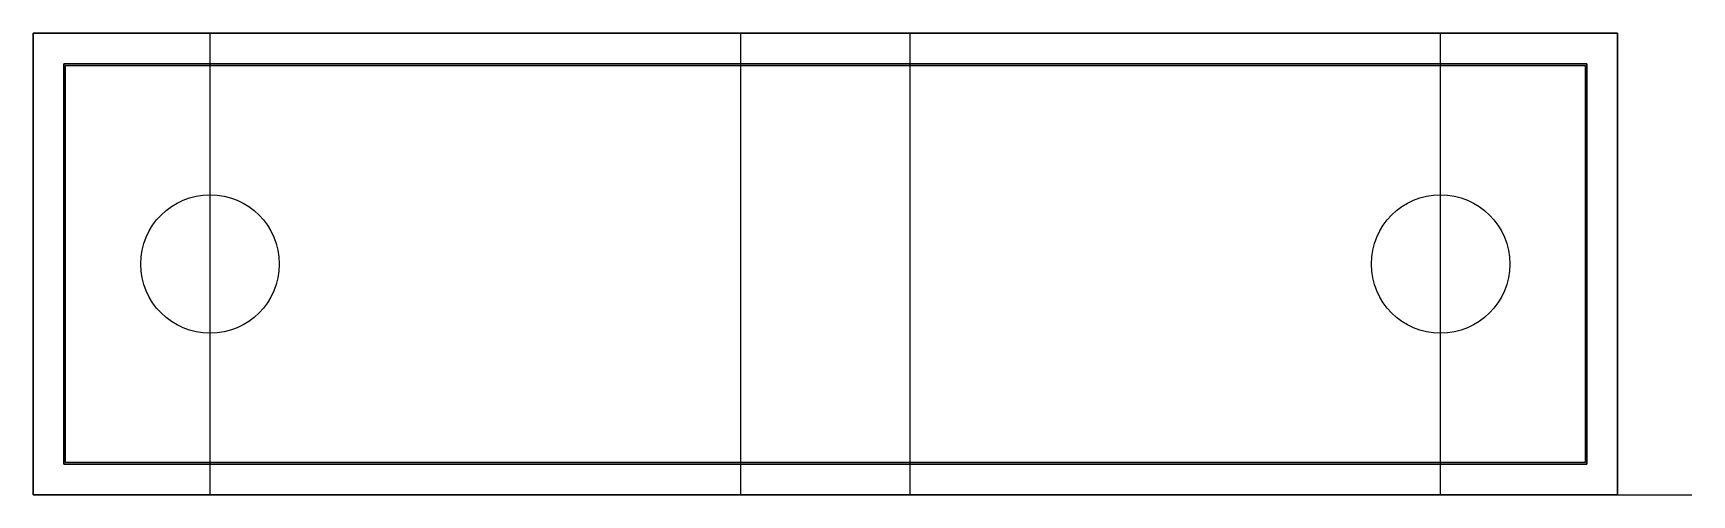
# Model space of a CAD drawing. Header units: centimetres. Extents: x -0.2 to 10.6, y 0 to 3.
import ezdxf

# ---------------------------------------------------------------- set-up
doc = ezdxf.new("R2010")
doc.units = ezdxf.units.CM
doc.header["$MEASUREMENT"] = 0
for name, color, linetype in [('Hourglass v4_Sketch1', 7, 'Continuous'), ('Hourglass v4_Sketch2', 7, 'Continuous'), ('Hourglass v4_Sketch3', 7, 'Continuous'), ('Hourglass v4_Sketch4', 7, 'Continuous'), ('Hourglass v4_Sketch5', 7, 'Continuous'), ('Hourglass v4_Sketch6', 7, 'Continuous'), ('Hourglass v4_Sketch7', 7, 'Continuous'), ('Hourglass v4_Sketch8', 7, 'Continuous'), ('Hourglass v4_Sketch9', 7, 'Continuous')]:
    doc.layers.add(name, color=color, linetype=linetype)

msp = doc.modelspace()

# ---------------------------------------------------------------- linework, layer by layer
at = {"layer": 'Hourglass v4_Sketch1'}
for p, q in [((10, 0, -5.086), (0, 0, -5.086)), ((0, 0, -2.086), (4.75, 0, -2.086)), ((0, 0, 7.548), (0, 0, 10.548)), ((4.75, 0, 7.548), (0, 0, 7.548)), ((0, 0, -5.086), (0, 0, -2.086)), ((0, 0, 10.548), (10, 0, 10.548)), ((2.667, 0, -2.086), (0, 0, -2.086)), ((0, 0, -2.086), (5, 0, -2.086)), ((2.667, 0, 5.114), (5.967, 0, 5.114)), ((5, 0, 7.448), (2.667, 0, 5.114)), ((4.9, 0, 2.881), (2.667, 0, 5.114)), ((2.667, 0, 0.347), (5, 0, -1.986)), ((2.667, 0, 0.347), (4.9, 0, 2.581)), ((2.667, 0, 0.347), (2.667, 0, -2.086)), ((2.737, 0, 0.347), (5, 0, -1.916)), ((2.737, 0, 0.347), (4.921, 0, 2.531)), ((5, 0, 7.377), (2.737, 0, 5.114)), ((4.921, 0, 2.931), (2.737, 0, 5.114)), ((4.6, 0, 7.548), (5.4, 0, 7.548)), ((4.6, 0, -2.086), (5, 0, -2.086)), ((4.6, 0, -2.086), (4.6, 0, -1.586)), ((4.6, 0, 7.548), (4.6, 0, 7.048)), ((4.6, 0, -2.086), (5.4, 0, -2.086)), ((4.6, 0, 7.548), (5, 0, 7.548)), ((4.75, 0, 7.548), (5.25, 0, 7.548)), ((4.75, 0, 7.548), (5, 0, 7.548)), ((4.75, 0, -2.086), (5, 0, -2.086)), ((4.9, 0, 2.781), (5.1, 0, 2.781)), ((4.9, 0, 2.781), (4.9, 0, 2.881)), ((4.9, 0, 2.781), (5, 0, 2.781)), ((5.1, 0, 2.581), (4.9, 0, 2.581)), ((5.1, 0, 2.881), (4.9, 0, 2.881)), ((4.9, 0, 2.881), (4.9, 0, 2.581)), ((5.079, 0, 2.531), (4.921, 0, 2.531)), ((5.079, 0, 2.931), (4.921, 0, 2.931)), ((5, 0, -1.986), (7.333, 0, 0.347)), ((5, 0, 7.448), (8.3, 0, 7.448)), ((7.263, 0, 5.114), (5, 0, 7.377)), ((5, 0, 2.681), (8.3, 0, 2.681)), ((7.333, 0, 5.114), (5, 0, 7.448)), ((5, 0, -1.986), (5, 0, -2.086)), ((5, 0, 7.548), (5, 0, 7.448)), ((5, 0, -1.916), (7.263, 0, 0.347)), ((5, 0, 2.781), (5, 0, 2.681)), ((7.263, 0, 0.347), (5.079, 0, 2.531)), ((7.263, 0, 5.114), (5.079, 0, 2.931)), ((5.1, 0, 2.881), (5.1, 0, 2.581)), ((7.333, 0, 5.114), (5.1, 0, 2.881)), ((5.1, 0, 2.781), (5.1, 0, 2.881)), ((7.333, 0, 0.347), (5.1, 0, 2.581)), ((5.25, 0, -2.086), (10, 0, -2.086)), ((10, 0, 7.548), (5.25, 0, 7.548)), ((5.4, 0, 7.548), (5.4, 0, 7.048)), ((5.4, 0, -2.086), (5.4, 0, -1.586)), ((7.333, 0, 0.347), (7.333, 0, -2.086)), ((7.333, 0, -2.086), (10, 0, -2.086)), ((7.333, 0, 5.114), (10.633, 0, 5.114)), ((10, 0, -2.086), (10, 0, -5.086)), ((10, 0, 10.548), (10, 0, 7.548))]:
    msp.add_line(p, q, dxfattribs=at)
msp.add_point((0, 0), dxfattribs=at)
at = {"layer": 'Hourglass v4_Sketch2'}
for p, q in [((4.45, 3, -1.936), (-0.15, 3, -1.936)), ((-0.15, 3, -1.936), (-0.15, 0, -1.936)), ((1, 0, -1.936), (1, 3, -1.936)), ((4.45, 0, -1.936), (4.45, 3, -1.936)), ((-0.15, 0, -1.936), (4.45, 0, -1.936)), ((2.15, 0, -1.936), (-0.15, 0, -1.936))]:
    msp.add_line(p, q, dxfattribs=at)
msp.add_circle((1, 1.5, -1.936), 0.45, dxfattribs=at)
msp.add_point((0, 0, -1.936), dxfattribs=at)
at = {"layer": 'Hourglass v4_Sketch3'}
for p, q in [((10.15, 3, -1.936), (5.55, 3, -1.936)), ((5.55, 3, -1.936), (5.55, 0, -1.936)), ((9, 0, -1.936), (9, 3, -1.936)), ((10.15, 0, -1.936), (10.15, 3, -1.936)), ((5.55, 0, -1.936), (10.15, 0, -1.936)), ((10.15, 0, -1.936), (7.85, 0, -1.936))]:
    msp.add_line(p, q, dxfattribs=at)
msp.add_circle((9, 1.5, -1.936), 0.45, dxfattribs=at)
msp.add_point((0, 0, -1.936), dxfattribs=at)
at = {"layer": 'Hourglass v4_Sketch4'}
for p, q in [((-0.15, 3, -5.236), (-0.15, 3, -1.936)), ((-0.15, 3, -1.936), (4.45, 3, -1.936)), ((-0.15, 3, -1.936), (-0.15, 3, -5.236)), ((-0.15, 3, -5.236), (10.15, 3, -5.236)), ((10.15, 3, 10.698), (-0.15, 3, 10.698)), ((10.15, 3, -5.236), (-0.15, 3, -5.236)), ((10.15, 3, -1.936), (-0.15, 3, -1.936)), ((4.45, 3, 7.398), (-0.15, 3, 7.398)), ((-0.15, 3, 10.698), (-0.15, 3, 7.398)), ((-0.15, 3, 7.398), (10.15, 3, 7.398)), ((-0.15, 3, 7.398), (-0.15, 3, 10.698)), ((-0.15, 3, 10.698), (10.15, 3, 10.698)), ((0, 3, 7.548), (4.6, 3, 7.548)), ((10, 3, 10.548), (0, 3, 10.548)), ((4.6, 3, -2.086), (0, 3, -2.086)), ((0, 3, -5.086), (10, 3, -5.086)), ((0, 3, 10.548), (0, 3, 7.548)), ((0, 3, -2.086), (0, 3, -5.086)), ((2.454, 3, 0.347), (4.75, 3, 2.643)), ((4.75, 3, 2.818), (2.454, 3, 5.114)), ((4.45, 3, -1.648), (2.454, 3, 0.347)), ((2.454, 3, 5.114), (4.45, 3, 7.11)), ((4.9, 3, 2.581), (2.667, 3, 0.347)), ((4.6, 3, 7.048), (2.667, 3, 5.114)), ((2.667, 3, 0.347), (4.6, 3, -1.586)), ((2.667, 3, 5.114), (4.9, 3, 2.881)), ((4.45, 3, 7.11), (4.45, 3, 7.398)), ((4.45, 3, -1.936), (4.45, 3, -1.648)), ((4.6, 3, -1.586), (4.6, 3, -2.086)), ((4.6, 3, 7.548), (4.6, 3, 7.048)), ((4.75, 3, 2.643), (4.75, 3, 2.818)), ((4.9, 3, 2.881), (4.9, 3, 2.581)), ((7.333, 3, 0.347), (5.1, 3, 2.581)), ((5.1, 3, 2.881), (7.333, 3, 5.114)), ((5.1, 3, 2.581), (5.1, 3, 2.881)), ((7.546, 3, 5.114), (5.25, 3, 2.818)), ((5.25, 3, 2.643), (7.546, 3, 0.347)), ((5.25, 3, 2.818), (5.25, 3, 2.643)), ((7.333, 3, 5.114), (5.4, 3, 7.048)), ((5.4, 3, -1.586), (7.333, 3, 0.347)), ((5.4, 3, 7.548), (10, 3, 7.548)), ((10, 3, -2.086), (5.4, 3, -2.086)), ((5.4, 3, 7.048), (5.4, 3, 7.548)), ((5.4, 3, -2.086), (5.4, 3, -1.586)), ((10.15, 3, 7.398), (5.55, 3, 7.398)), ((5.55, 3, -1.936), (10.15, 3, -1.936)), ((7.546, 3, 0.347), (5.55, 3, -1.648)), ((5.55, 3, 7.11), (7.546, 3, 5.114)), ((5.55, 3, 7.398), (5.55, 3, 7.11)), ((5.55, 3, -1.648), (5.55, 3, -1.936)), ((10, 3, 7.548), (10, 3, 10.548)), ((10, 3, -5.086), (10, 3, -2.086)), ((10.15, 3, -1.936), (10.15, 3, -5.236)), ((10.15, 3, 10.698), (10.15, 3, 7.398)), ((10.15, 3, -5.236), (10.15, 3, -1.936)), ((10.15, 3, 7.398), (10.15, 3, 10.698))]:
    msp.add_line(p, q, dxfattribs=at)
msp.add_point((0, 3), dxfattribs=at)
at = {"layer": 'Hourglass v4_Sketch5'}
for p, q in [((-0.15, 3, 10.698), (-0.15, 0, 10.698)), ((10.15, 3, 10.698), (-0.15, 3, 10.698)), ((10.15, 0, 10.698), (10.15, 3, 10.698)), ((9.95, 2.8, 10.698), (0.05, 2.8, 10.698)), ((0.05, 2.8, 10.698), (0.05, 0.2, 10.698)), ((9.95, 0.2, 10.698), (9.95, 2.8, 10.698)), ((0.05, 0.2, 10.698), (9.95, 0.2, 10.698)), ((-0.15, 0, 10.698), (10.15, 0, 10.698))]:
    msp.add_line(p, q, dxfattribs=at)
msp.add_point((0, 0, 10.698), dxfattribs=at)
at = {"layer": 'Hourglass v4_Sketch6'}
for p, q in [((-0.15, 0, -5.236), (-0.15, 3, -5.236)), ((-0.15, 3, -5.236), (10.15, 3, -5.236)), ((10.15, 3, -5.236), (10.15, 0, -5.236)), ((0.05, 2.8, -5.236), (9.95, 2.8, -5.236)), ((0.05, 0.2, -5.236), (0.05, 2.8, -5.236)), ((9.95, 2.8, -5.236), (9.95, 0.2, -5.236)), ((9.95, 0.2, -5.236), (0.05, 0.2, -5.236)), ((10.15, 0, -5.236), (-0.15, 0, -5.236))]:
    msp.add_line(p, q, dxfattribs=at)
msp.add_point((0, 0, -5.236), dxfattribs=at)
at = {"layer": 'Hourglass v4_Sketch7'}
for p, q in [((10.15, 3, -5.236), (-0.15, 3, -5.236)), ((-0.15, 3, -5.236), (-0.15, 3, -1.936)), ((-0.15, 3, -1.936), (4.45, 3, -1.936)), ((-0.15, 3, 7.398), (-0.15, 3, 10.698)), ((-0.15, 3, 10.698), (10.15, 3, 10.698)), ((10.15, 3, -3.586), (-0.15, 3, -3.586)), ((4.45, 3, 7.398), (-0.15, 3, 7.398)), ((1.386, 3, -1.936), (1.386, 3, -5.236)), ((3.729, 3, 9.723), (2.409, 3, 8.373)), ((3.729, 3, 8.373), (2.409, 3, 8.373)), ((2.409, 3, 9.723), (3.729, 3, 9.723)), ((2.409, 3, 9.723), (3.729, 3, 8.373)), ((2.409, 3, 8.373), (2.409, 3, 9.723)), ((4.75, 3, 2.818), (2.454, 3, 5.114)), ((4.45, 3, -1.648), (2.454, 3, 0.347)), ((2.454, 3, 0.347), (4.75, 3, 2.643)), ((2.454, 3, 5.114), (4.45, 3, 7.11)), ((2.667, 3, 5.114), (4.856, 3, 2.925)), ((4.856, 3, 2.537), (2.667, 3, 0.347)), ((2.667, 3, 0.347), (4.556, 3, -1.542)), ((4.556, 3, 7.004), (2.667, 3, 5.114)), ((3.712, 3, 9.048), (3.069, 3, 9.048)), ((3.729, 3, 9.723), (3.729, 3, 8.373)), ((4.45, 3, -1.936), (4.45, 3, -1.648)), ((4.45, 3, 7.11), (4.45, 3, 7.398)), ((4.6, 3, -1.648), (4.6, 3, -1.936)), ((4.6, 3, 7.398), (4.6, 3, 7.11)), ((4.6, 3, -1.936), (5.4, 3, -1.936)), ((5.4, 3, 7.398), (4.6, 3, 7.398)), ((4.75, 3, 2.643), (4.75, 3, 2.818)), ((4.9, 3, 2.818), (4.9, 3, 2.643)), ((5.1, 3, 2.643), (5.1, 3, 2.818)), ((5.144, 3, 2.925), (7.333, 3, 5.114)), ((7.333, 3, 0.347), (5.144, 3, 2.537)), ((7.546, 3, 5.114), (5.25, 3, 2.818)), ((5.25, 3, 2.818), (5.25, 3, 2.643)), ((5.25, 3, 2.643), (7.546, 3, 0.347)), ((5.4, 3, 7.11), (5.4, 3, 7.398)), ((5.4, 3, -1.936), (5.4, 3, -1.648)), ((7.333, 3, 5.114), (5.444, 3, 7.004)), ((5.444, 3, -1.542), (7.333, 3, 0.347)), ((7.546, 3, 0.347), (5.55, 3, -1.648)), ((5.55, 3, -1.648), (5.55, 3, -1.936)), ((5.55, 3, -1.936), (10.15, 3, -1.936)), ((5.55, 3, 7.398), (5.55, 3, 7.11)), ((10.15, 3, 7.398), (5.55, 3, 7.398)), ((5.55, 3, 7.11), (7.546, 3, 5.114)), ((6.375, 3, 8.448), (7.575, 3, 8.448)), ((6.375, 3, 9.648), (6.375, 3, 8.448)), ((7.575, 3, 9.648), (6.375, 3, 8.448)), ((7.575, 3, 8.448), (6.375, 3, 9.648)), ((6.975, 3, 9.048), (6.375, 3, 9.048)), ((7.575, 3, 9.648), (6.375, 3, 9.648)), ((7.575, 3, 8.448), (7.575, 3, 9.648)), ((8.901, 3, -2.911), (8.201, 3, -2.911)), ((8.201, 3, -2.911), (8.201, 3, -4.261)), ((8.201, 3, -2.911), (8.901, 3, -4.261)), ((8.201, 3, -4.261), (8.901, 3, -4.261)), ((8.901, 3, -2.911), (8.201, 3, -4.261)), ((8.551, 3, -1.936), (8.551, 3, -5.236)), ((8.901, 3, -4.261), (8.901, 3, -2.911)), ((10.15, 3, -1.936), (10.15, 3, -5.236)), ((10.15, 3, 10.698), (10.15, 3, 7.398))]:
    msp.add_line(p, q, dxfattribs=at)
at = {"layer": 'Hourglass v4_Sketch7', "extrusion": (0, 1, 0)}
msp.add_circle((-1.386, -3.586, 3), 0.595, dxfattribs=at)
for centre, start, end in [((-4.45, 7.11, 3), 180, 225), ((-4.45, -1.648, 3), 135, 180), ((-4.75, 2.643, 3), 180, 225), ((-4.75, 2.818, 3), 135, 180), ((-5.25, 2.818, 3), 0, 45), ((-5.25, 2.643, 3), 315, 360), ((-5.55, 7.11, 3), 315, 360), ((-5.55, -1.648, 3), 0, 45)]:
    msp.add_arc(centre, 0.15, start, end, dxfattribs=at)
at = {"layer": 'Hourglass v4_Sketch7'}
for p in [(0, 3), (3.069, 3, 9.048), (8.551, 3, -3.586)]:
    msp.add_point(p, dxfattribs=at)
at = {"layer": 'Hourglass v4_Sketch8'}
for p, q in [((-0.15, 3, 7.398), (-0.15, 3, 10.698)), ((-0.15, 3, -1.936), (4.45, 3, -1.936)), ((10.15, 3, -5.236), (-0.15, 3, -5.236)), ((-0.15, 3, -5.236), (-0.15, 3, -1.936)), ((4.45, 3, 7.398), (-0.15, 3, 7.398)), ((-0.15, 3, 10.698), (10.15, 3, 10.698)), ((2.409, 3, 8.373), (3.729, 3, 8.373)), ((3.729, 3, 9.723), (2.409, 3, 9.723)), ((2.409, 3, 9.723), (2.409, 3, 8.373)), ((4.45, 3, -1.648), (2.454, 3, 0.347)), ((2.454, 3, 5.114), (4.45, 3, 7.11)), ((4.75, 3, 2.818), (2.454, 3, 5.114)), ((2.454, 3, 0.347), (4.75, 3, 2.643)), ((4.856, 3, 2.537), (2.667, 3, 0.347)), ((2.667, 3, 0.347), (4.556, 3, -1.542)), ((4.556, 3, 7.004), (2.667, 3, 5.114)), ((2.667, 3, 5.114), (4.856, 3, 2.925)), ((4.863, 3, 2.53), (2.681, 3, 0.347)), ((2.681, 3, 0.347), (4.563, 3, -1.535)), ((4.563, 3, 6.997), (2.681, 3, 5.114)), ((2.681, 3, 5.114), (4.863, 3, 2.932)), ((3.729, 3, 8.373), (3.729, 3, 9.723)), ((4.45, 3, 7.11), (4.45, 3, 7.398)), ((4.45, 3, -1.936), (4.45, 3, -1.648)), ((4.6, 3, -1.648), (4.6, 3, -1.936)), ((4.6, 3, -1.936), (5.4, 3, -1.936)), ((5.4, 3, 7.398), (4.6, 3, 7.398)), ((4.6, 3, 7.398), (4.6, 3, 7.11)), ((5.39, 3, 7.388), (4.61, 3, 7.388)), ((4.61, 3, 7.388), (4.61, 3, 7.11)), ((4.61, 3, -1.926), (5.39, 3, -1.926)), ((4.61, 3, -1.648), (4.61, 3, -1.926)), ((4.75, 3, 2.643), (4.75, 3, 2.818)), ((4.9, 3, 2.818), (4.9, 3, 2.643)), ((4.91, 3, 2.818), (4.91, 3, 2.643)), ((5.09, 3, 2.643), (5.09, 3, 2.818)), ((5.1, 3, 2.643), (5.1, 3, 2.818)), ((7.319, 3, 0.347), (5.137, 3, 2.53)), ((5.137, 3, 2.932), (7.319, 3, 5.114)), ((7.333, 3, 0.347), (5.144, 3, 2.537)), ((5.144, 3, 2.925), (7.333, 3, 5.114)), ((5.25, 3, 2.818), (5.25, 3, 2.643)), ((5.25, 3, 2.643), (7.546, 3, 0.347)), ((7.546, 3, 5.114), (5.25, 3, 2.818)), ((5.39, 3, 7.11), (5.39, 3, 7.388)), ((5.39, 3, -1.926), (5.39, 3, -1.648)), ((5.4, 3, -1.936), (5.4, 3, -1.648)), ((5.4, 3, 7.11), (5.4, 3, 7.398)), ((7.319, 3, 5.114), (5.437, 3, 6.997)), ((5.437, 3, -1.535), (7.319, 3, 0.347)), ((5.444, 3, -1.542), (7.333, 3, 0.347)), ((7.333, 3, 5.114), (5.444, 3, 7.004)), ((5.55, 3, 7.11), (7.546, 3, 5.114)), ((5.55, 3, 7.398), (5.55, 3, 7.11)), ((10.15, 3, 7.398), (5.55, 3, 7.398)), ((5.55, 3, -1.648), (5.55, 3, -1.936)), ((7.546, 3, 0.347), (5.55, 3, -1.648)), ((5.55, 3, -1.936), (10.15, 3, -1.936)), ((6.375, 3, 8.448), (7.575, 3, 8.448)), ((7.575, 3, 9.648), (6.375, 3, 9.648)), ((6.375, 3, 9.648), (6.375, 3, 8.448)), ((7.575, 3, 8.448), (7.575, 3, 9.648)), ((8.201, 3, -2.911), (8.201, 3, -4.261)), ((8.201, 3, -4.261), (8.901, 3, -4.261)), ((8.901, 3, -2.911), (8.201, 3, -2.911)), ((8.901, 3, -4.261), (8.901, 3, -2.911)), ((10.15, 3, -1.936), (10.15, 3, -5.236)), ((10.15, 3, 10.698), (10.15, 3, 7.398))]:
    msp.add_line(p, q, dxfattribs=at)
at = {"layer": 'Hourglass v4_Sketch8', "extrusion": (0, 1, 0)}
msp.add_circle((-1.386, -3.586, 3), 0.595, dxfattribs=at)
for centre, radius, start, end in [((-4.45, -1.648, 3), 0.15, 135, 180), ((-4.45, 7.11, 3), 0.15, 180, 225), ((-4.45, 7.11, 3), 0.16, 180, 225), ((-4.45, -1.648, 3), 0.16, 135, 180), ((-4.75, 2.643, 3), 0.15, 180, 225), ((-4.75, 2.818, 3), 0.15, 135, 180), ((-4.75, 2.643, 3), 0.16, 180, 225), ((-4.75, 2.818, 3), 0.16, 135, 180), ((-5.25, 2.643, 3), 0.16, 315, 360), ((-5.25, 2.818, 3), 0.16, 0, 45), ((-5.25, 2.818, 3), 0.15, 0, 45), ((-5.25, 2.643, 3), 0.15, 315, 360), ((-5.55, 7.11, 3), 0.16, 315, 360), ((-5.55, -1.648, 3), 0.16, 0, 45), ((-5.55, -1.648, 3), 0.15, 0, 45), ((-5.55, 7.11, 3), 0.15, 315, 360)]:
    msp.add_arc(centre, radius, start, end, dxfattribs=at)
at = {"layer": 'Hourglass v4_Sketch8'}
msp.add_point((0, 3), dxfattribs=at)
at = {"layer": 'Hourglass v4_Sketch9'}
for p, q in [((-0.15, 3, 10.698), (-0.15, 0, 10.698)), ((10.15, 3, 10.698), (-0.15, 3, 10.698)), ((10.15, 0, 10.698), (10.15, 3, 10.698)), ((0.05, 2.8, 10.698), (9.95, 2.8, 10.698)), ((0.05, 0.2, 10.698), (0.05, 2.8, 10.698)), ((0.06, 2.79, 10.698), (9.94, 2.79, 10.698)), ((0.06, 0.21, 10.698), (0.06, 2.79, 10.698)), ((9.94, 2.79, 10.698), (9.94, 0.21, 10.698)), ((9.95, 2.8, 10.698), (9.95, 0.2, 10.698)), ((9.95, 0.2, 10.698), (0.05, 0.2, 10.698)), ((9.94, 0.21, 10.698), (0.06, 0.21, 10.698)), ((-0.15, 0, 10.698), (10.15, 0, 10.698))]:
    msp.add_line(p, q, dxfattribs=at)
msp.add_point((0, 0, 10.698), dxfattribs=at)

doc.saveas('drawing.dxf')
